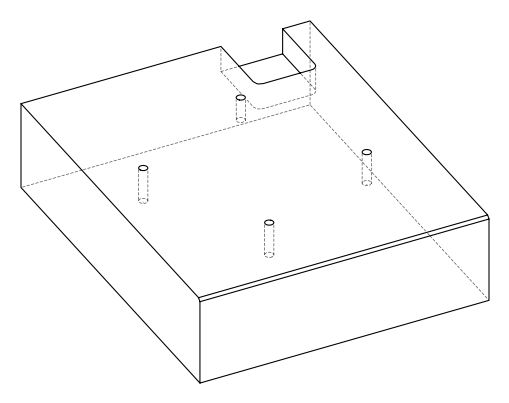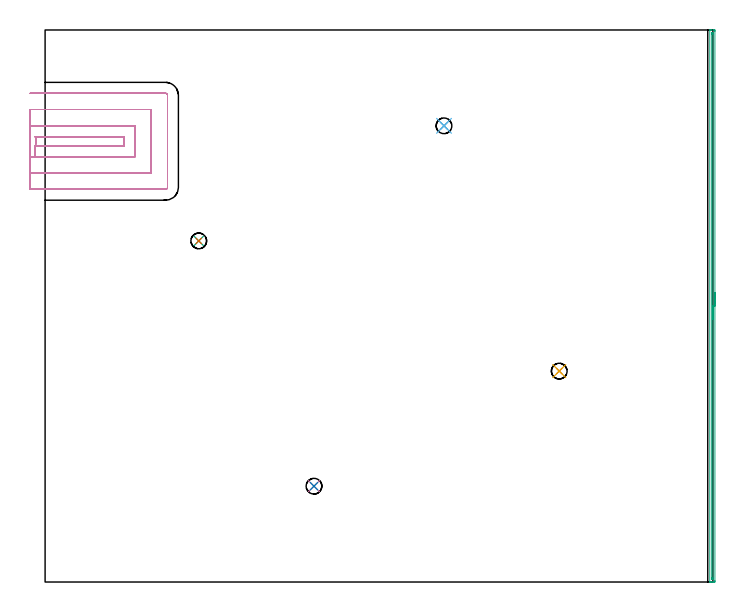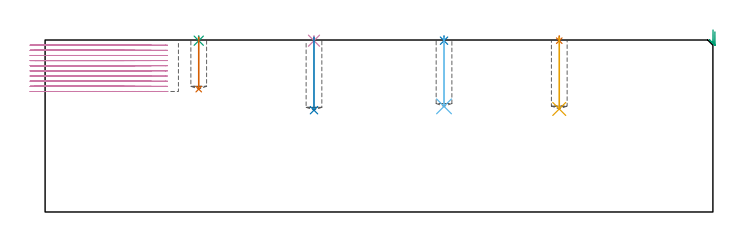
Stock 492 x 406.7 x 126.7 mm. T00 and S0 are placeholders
(PLAN: 10 operations, 3 tool changes, 28.4 min)
(1 SPOT_DRILL | STEP1POCKET | NXT0321_9005460120000 | 0.03 min | 0 mm3)
(2 SPOT_DRILL_1 | STEP1POCKET_1 | NXT0321_9005460120000 | 0.03 min | 0 mm3)
(3 SPOT_DRILL_2 | STEP1POCKET_2 | NXT0321_9005460120000 | 0.03 min | 1 mm3)
(4 SPOT_DRILL_3 | STEP1POCKET_3 | NXT0321_9005460120000 | 0.03 min | 1 mm3)
(5 DRILL_BLIND_HOLE_INTO_CENTER | STEP1POCKET | NXT0301_087 | 0.21 min | 5192 mm3)
(6 DRILL_BLIND_HOLE_INTO_CENTER_1 | STEP1POCKET_1 | NXT0301_087 | 0.21 min | 4992 mm3)
(7 DRILL_BLIND_HOLE_INTO_CENTER_2 | STEP1POCKET_2 | NXT0301_087 | 0.15 min | 3658 mm3)
(8 DRILL_BLIND_HOLE_INTO_CENTER_3 | STEP1POCKET_3 | NXT0301_087 | 0.22 min | 5285 mm3)
(9 AREA_MILL | FG_CHAMFER_SURFACE | UGT0205_001 | 6.66 min | 2938 mm3)
(10 MILL_SLOT | SLOT_PARTIAL_RECTANGULAR | NXT0201_012 | Follow Part, ap 4, ae 75% | 20.86 min | 321651 mm3)
(TOOL NXT0321_9005460120000 | NC Spot Drill, 142deg, 12mm, Carbide, Uncoated | D12 PA142 FL30 Z2)
(TOOL NXT0301_087 | Carbide Drill 11.6mm [860.1-1160-058A1-MM 2214] | D11.6 PA140 FL72 Z2)
(TOOL UGT0205_001 | Chamfer Mill 20 x 3 x 45 deg. | D20 FL50 Z2)
(TOOL NXT0201_012 | ENDMILL 16mm [2P460-1600-NA 1630] | D16 FL38 Z6)
(OP 1 SPOT_DRILL)
G17 G21 G94 G90
T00 M6
G54
G17 G0 G90 X378.8 Y155.4 S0 M3
G43 Z136.7 H0
G94 G81 G98 Z126.201 F250. R129.7
G80
M5
M2
(OP 2 SPOT_DRILL_1)
G17 G21 G94 G90
T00 M6
G54
G17 G0 G90 X293.9 Y336.1 S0 M3
G43 Z136.7 H0
G94 G81 G98 Z126.201 F250. R129.7
G80
M5
M2
(OP 3 SPOT_DRILL_2)
G17 G21 G94 G90
T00 M6
G54
G17 G0 G90 X113.2 Y251.3 S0 M3
G43 Z136.7 H0
G94 G81 G98 Z126.201 F250. R129.7
G80
M5
M2
(OP 4 SPOT_DRILL_3)
G17 G21 G94 G90
T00 M6
G54
G17 G0 G90 X198.1 Y70.6 S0 M3
G43 Z136.7 H0
G94 G81 G98 Z126.201 F250. R129.7
G80
M5
M2
(OP 5 DRILL_BLIND_HOLE_INTO_CENTER)
G17 G21 G94 G90
T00 M6
G54
G17 G0 G90 X378.8 Y155.4 S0 M3
G43 Z136.7 H1
G94 G81 G98 Z75.9 F250. R128.7
G80
M5
M2
(OP 6 DRILL_BLIND_HOLE_INTO_CENTER_1)
G17 G21 G94 G90
T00 M6
G54
G17 G0 G90 X293.9 Y336.1 S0 M3
G43 Z136.7 H1
G94 G81 G98 Z77.8 F250. R128.7
G80
M5
M2
(OP 7 DRILL_BLIND_HOLE_INTO_CENTER_2)
G17 G21 G94 G90
T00 M6
G54
G17 G0 G90 X113.2 Y251.3 S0 M3
G43 Z136.7 H1
G94 G81 G98 Z90.5 F250. R128.7
G80
M5
M2
(OP 8 DRILL_BLIND_HOLE_INTO_CENTER_3)
G17 G21 G94 G90
T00 M6
G54
G17 G0 G90 X198.1 Y70.6 S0 M3
G43 Z136.7 H1
G94 G81 G98 Z75. F250. R128.7
G80
M5
M2
(OP 9 AREA_MILL)
G17 G21 G94 G90
T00 M6
G54
G17 G0 G90 X493.5 Y213.35 S1061 M3
G43 Z136.7 H0
Z132.9
G94 G1 Y213.312 Z132.028 F250.
Y213.198 Z131.164
Y213.009 Z130.312
Y212.747 Z129.48
Y212.413 Z128.674
Y212.01 Z127.9
Y211.542 Z127.164
Y211.01 Z126.472
Y210.421 Z125.829
Y209.778 Z125.24
Y209.086 Z124.709
Y208.35 Z124.24
Y207.576 Z123.837
Y206.77 Z123.503
Y205.938 Z123.241
Y205.086 Z123.052
Y204.222 Z122.938
Y203.35 Z122.9
Y0.94
X493.499 Y0.615 Z122.901
X493.493 Y0.054 Z122.903
X493.49 Y0.008 Z122.905
X492.934 Y0. Z123.46
X492.38 Z124.017
X492.045 Z124.351
X491.49 Z124.906
X491.155 Z125.24
X490.485 Z125.914
X490.126 Z126.274
X489.743 Y0.007 Z126.648
X489.703 Y0.01 Z126.688
X489.7 Y0.168 Z126.7
Y406.532
X489.703 Y406.69 Z126.688
X489.743 Y406.693 Z126.648
X490.126 Y406.7 Z126.274
X490.486 Z125.914
X491.155 Z125.24
X492.38 Z124.017
X492.934 Y406.697 Z123.46
X493.491 Y406.692 Z122.905
X493.493 Y406.646 Z122.903
X493.499 Y406.085 Z122.901
X493.5 Y405.518 Z122.9
Y203.35
X492.086 Z124.314
Y3.253
X492.083 Y2.401 Z124.317
X492.081 Y2.364 Z124.319
X492.045 Y2.01 Z124.355
X491.549 Y2.005 Z124.851
X491.155 Y2.01 Z125.245
X491.119 Y2.401 Z125.281
X491.117 Y2.439 Z125.283
X491.114 Y3.294 Z125.286
Y403.447
X491.117 Y404.299 Z125.283
X491.119 Y404.336 Z125.281
X491.155 Y404.69 Z125.245
X491.651 Y404.695 Z124.749
X492.045 Y404.69 Z124.355
X492.081 Y404.299 Z124.319
X492.083 Y404.261 Z124.317
X492.086 Y403.406 Z124.314
Y203.35
Y202.478 Z124.352
Y201.614 Z124.466
Y200.762 Z124.655
Y199.93 Z124.917
Y199.124 Z125.251
Y198.35 Z125.654
Y197.614 Z126.123
Y196.922 Z126.654
Y196.279 Z127.243
Y195.69 Z127.886
Y195.158 Z128.579
Y194.69 Z129.314
Y194.287 Z130.088
Y193.953 Z130.894
Y193.691 Z131.726
Y193.502 Z132.578
Y193.388 Z133.443
Y193.35 Z134.314
G0 Z136.7
M5
M2
(OP 10 MILL_SLOT)
G17 G21 G94 G90
T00 M6
G54
G17 G0 G90 X-11. Y313.3 S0 M3
G43 Z136.7 H1
Z122.91
G94 G1 X-8. F250.
X-7.304 F500.
Y321.3
G3 X-7.304 Y328.1 R8.
G1 X58.2
Y321.3
X-7.304
Y313.3
X66.2
Y336.1
X-8.
X-11. F250.
Y301.3
X-8.
X78.2 F500.
Y348.1
X-8.
X-11. F250.
Y289.3
X-8.
X88.7 F500.
G3 X90.2 Y290.8 R1.5
G1 Y358.6
G3 X88.7 Y360.1 R1.5
G1 X-8.
X-11. F250.
G0 Y313.3 Z119.12
G1 X-8.
X-7.304 F500.
Y321.3
G3 X-7.304 Y328.1 R8.
G1 X58.2
Y321.3
X-7.304
Y313.3
X66.2
Y336.1
X-8.
X-11. F250.
Y301.3
X-8.
X78.2 F500.
Y348.1
X-8.
X-11. F250.
Y289.3
X-8.
X88.7 F500.
G3 X90.2 Y290.8 R1.5
G1 Y358.6
G3 X88.7 Y360.1 R1.5
G1 X-8.
X-11. F250.
G0 Y313.3 Z115.33
G1 X-8.
X-7.304 F500.
Y321.3
G3 X-7.304 Y328.1 R8.
G1 X58.2
Y321.3
X-7.304
Y313.3
X66.2
Y336.1
X-8.
X-11. F250.
Y301.3
X-8.
X78.2 F500.
Y348.1
X-8.
X-11. F250.
Y289.3
X-8.
X88.7 F500.
G3 X90.2 Y290.8 R1.5
G1 Y358.6
G3 X88.7 Y360.1 R1.5
G1 X-8.
X-11. F250.
G0 Y313.3 Z111.54
G1 X-8.
X-7.304 F500.
Y321.3
G3 X-7.304 Y328.1 R8.
G1 X58.2
Y321.3
X-7.304
Y313.3
X66.2
Y336.1
X-8.
X-11. F250.
Y301.3
X-8.
X78.2 F500.
Y348.1
X-8.
X-11. F250.
Y289.3
X-8.
X88.7 F500.
G3 X90.2 Y290.8 R1.5
G1 Y358.6
G3 X88.7 Y360.1 R1.5
G1 X-8.
X-11. F250.
G0 Y313.3 Z107.75
G1 X-8.
X-7.304 F500.
Y321.3
G3 X-7.304 Y328.1 R8.
G1 X58.2
Y321.3
X-7.304
Y313.3
X66.2
Y336.1
X-8.
X-11. F250.
Y301.3
X-8.
X78.2 F500.
Y348.1
X-8.
X-11. F250.
Y289.3
X-8.
X88.7 F500.
G3 X90.2 Y290.8 R1.5
G1 Y358.6
G3 X88.7 Y360.1 R1.5
G1 X-8.
X-11. F250.
G0 Y313.3 Z103.96
G1 X-8.
X-7.304 F500.
Y321.3
G3 X-7.304 Y328.1 R8.
G1 X58.2
Y321.3
X-7.304
Y313.3
X66.2
Y336.1
X-8.
X-11. F250.
Y301.3
X-8.
X78.2 F500.
Y348.1
X-8.
X-11. F250.
Y289.3
X-8.
X88.7 F500.
G3 X90.2 Y290.8 R1.5
G1 Y358.6
G3 X88.7 Y360.1 R1.5
G1 X-8.
X-11. F250.
G0 Y313.3 Z100.17
G1 X-8.
X-7.304 F500.
Y321.3
G3 X-7.304 Y328.1 R8.
G1 X58.2
Y321.3
X-7.304
Y313.3
X66.2
Y336.1
X-8.
X-11. F250.
Y301.3
X-8.
X78.2 F500.
Y348.1
X-8.
X-11. F250.
Y289.3
X-8.
X88.7 F500.
G3 X90.2 Y290.8 R1.5
G1 Y358.6
G3 X88.7 Y360.1 R1.5
G1 X-8.
X-11. F250.
G0 Y313.3 Z96.38
G1 X-8.
X-7.304 F500.
Y321.3
G3 X-7.304 Y328.1 R8.
G1 X58.2
Y321.3
X-7.304
Y313.3
X66.2
Y336.1
X-8.
X-11. F250.
Y301.3
X-8.
X78.2 F500.
Y348.1
X-8.
X-11. F250.
Y289.3
X-8.
X88.7 F500.
G3 X90.2 Y290.8 R1.5
G1 Y358.6
G3 X88.7 Y360.1 R1.5
G1 X-8.
X-11. F250.
G0 Y313.3 Z92.59
G1 X-8.
X-7.304 F500.
Y321.3
G3 X-7.304 Y328.1 R8.
G1 X58.2
Y321.3
X-7.304
Y313.3
X66.2
Y336.1
X-8.
X-11. F250.
Y301.3
X-8.
X78.2 F500.
Y348.1
X-8.
X-11. F250.
Y289.3
X-8.
X88.7 F500.
G3 X90.2 Y290.8 R1.5
G1 Y358.6
G3 X88.7 Y360.1 R1.5
G1 X-8.
X-11. F250.
G0 Y313.3 Z88.8
G1 X-8.
X-7.304 F500.
Y321.3
G3 X-7.304 Y328.1 R8.
G1 X58.2
Y321.3
X-7.304
Y313.3
X66.2
Y336.1
X-8.
X-11. F250.
Y301.3
X-8.
X78.2 F500.
Y348.1
X-8.
X-11. F250.
Y289.3
X-8.
X88.7 F500.
G3 X90.2 Y290.8 R1.5
G1 Y358.6
G3 X88.7 Y360.1 R1.5
G1 X-8.
X-11. F250.
G0 Z136.7
M5
M2
